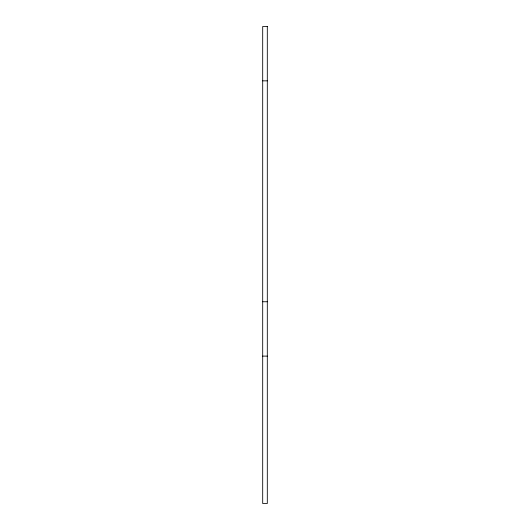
<?xml version="1.0" encoding="UTF-8"?>
<svg xmlns="http://www.w3.org/2000/svg" width="530" height="530" viewBox="0 0 530 530"><rect width="100%" height="100%" fill="white"/><g stroke="black" fill="none" stroke-linecap="round" stroke-linejoin="round"><path stroke-width="0.79" d="M262.695 80.852L267.305 80.852M262.695 301.755L267.305 301.755M262.695 356.107L267.305 356.107M267.305 26.5L262.695 26.5L262.695 503.5L267.305 503.5L267.305 26.5"/></g></svg>
